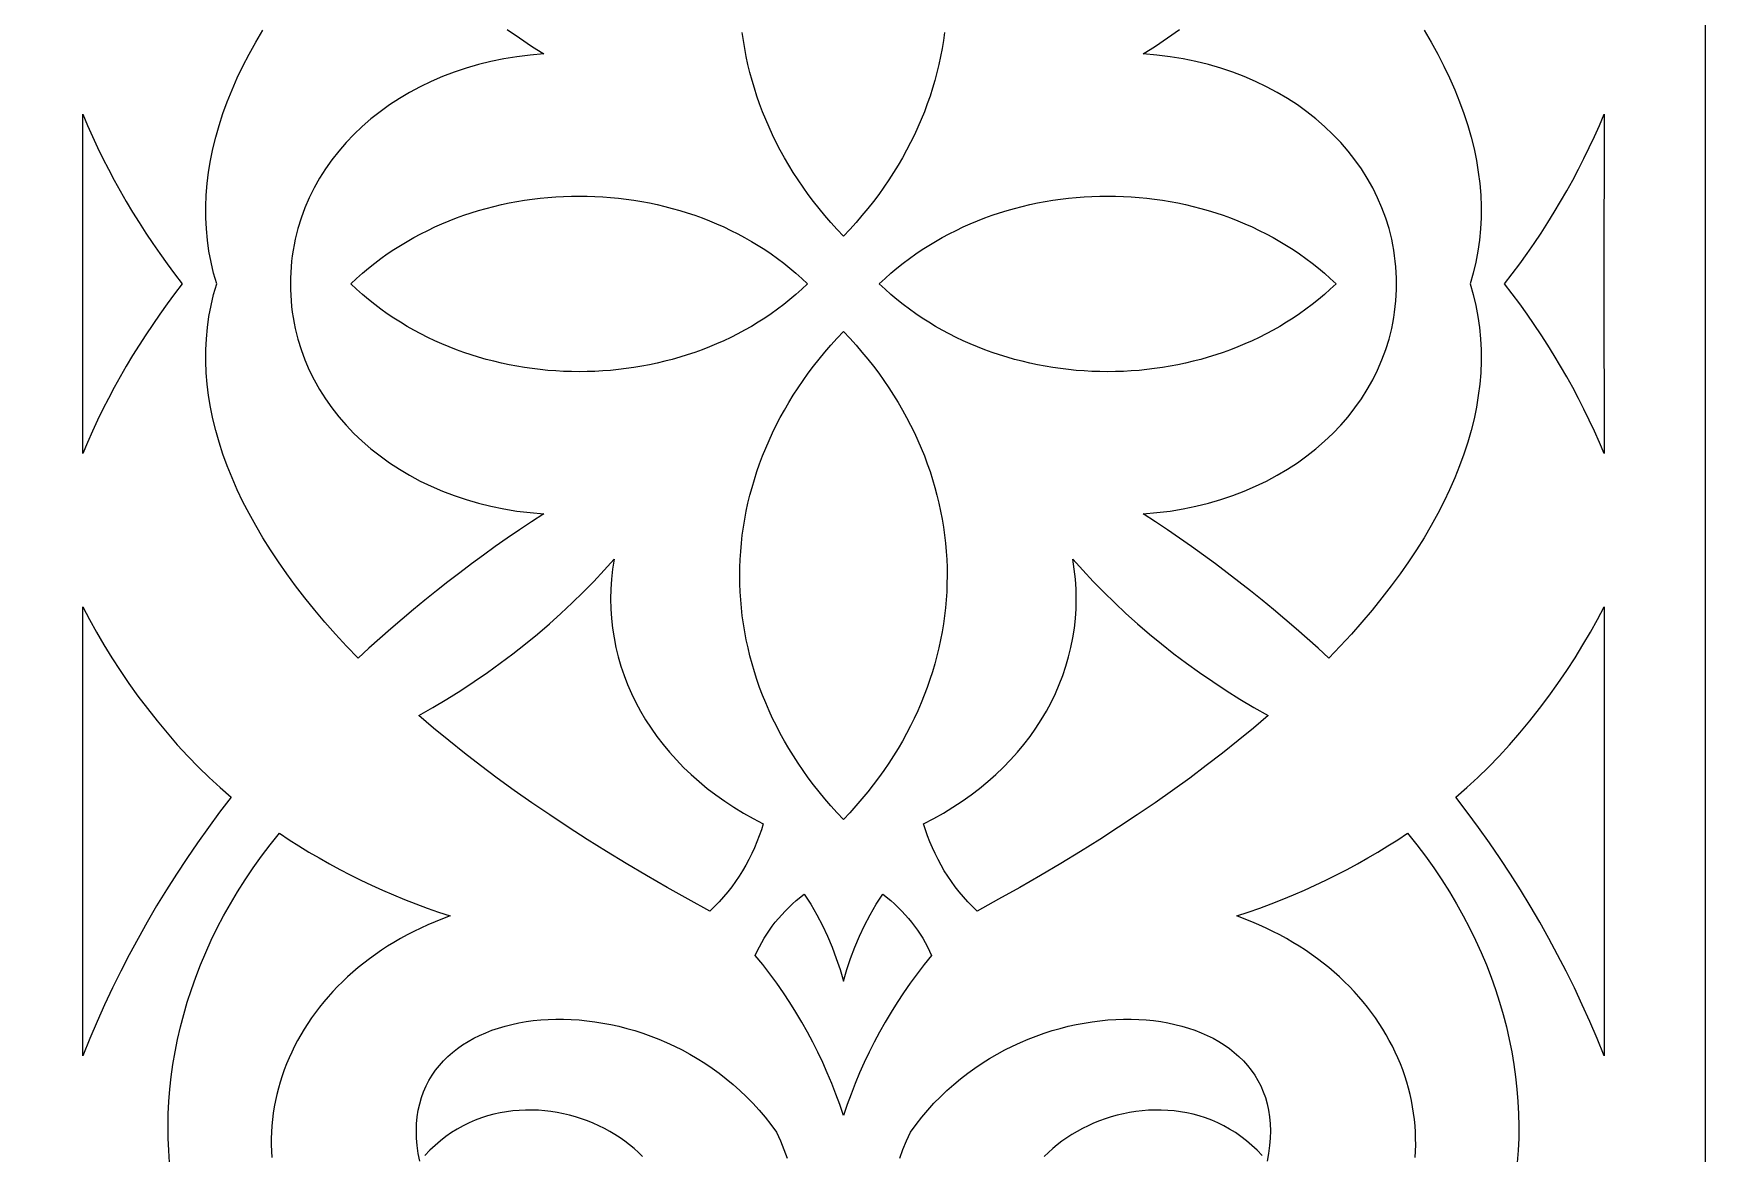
# Model space of a CAD drawing. Extents: x 1336 to 2036, y -730 to 370.
# Drawn here: x 1908.3 to 1990.7, y -373.6 to -318.5 of the extents above; entities that cross this region are included whole.
import ezdxf

# ---------------------------------------------------------------- set-up
doc = ezdxf.new("R2010")
doc.units = 0
doc.layers.add('LAYER_1', color=18, linetype='CONTINUOUS')
doc.layers.add('LAYER_2', color=4, linetype='CONTINUOUS')

msp = doc.modelspace()

# ---------------------------------------------------------------- linework, layer by layer
at = {"layer": 'LAYER_1'}
for points in [[(1931.661, -318.262), (1932.256, -318.67), (1932.853, -319.07), (1933.452, -319.462), (1932.784, -319.517), (1932.128, -319.597), (1931.484, -319.701), (1930.853, -319.83), (1930.235, -319.983), (1929.631, -320.158), (1929.042, -320.355), (1928.468, -320.574), (1927.911, -320.815), (1927.37, -321.075), (1926.846, -321.356), (1926.34, -321.656), (1925.853, -321.975), (1925.385, -322.311), (1924.936, -322.666), (1924.509, -323.037), (1924.102, -323.424), (1923.717, -323.828), (1923.354, -324.246), (1923.015, -324.679), (1922.699, -325.126), (1922.407, -325.586), (1922.141, -326.059), (1921.899, -326.544), (1921.685, -327.04), (1921.497, -327.548), (1921.336, -328.066), (1921.204, -328.593), (1921.148, -328.86), (1921.1, -329.13), (1921.059, -329.402), (1921.026, -329.675), (1921, -329.951), (1920.982, -330.229), (1920.971, -330.508), (1920.968, -330.789), (1920.971, -331.071), (1920.982, -331.35), (1921, -331.628), (1921.026, -331.904), (1921.059, -332.177), (1921.1, -332.449), (1921.148, -332.718), (1921.204, -332.986), (1921.336, -333.513), (1921.497, -334.031), (1921.685, -334.539), (1921.899, -335.035), (1922.141, -335.52), (1922.407, -335.993), (1922.699, -336.453), (1923.015, -336.9), (1923.354, -337.333), (1923.717, -337.751), (1924.102, -338.155), (1924.509, -338.542), (1924.936, -338.913), (1925.385, -339.267), (1925.853, -339.604), (1926.34, -339.923), (1926.846, -340.223), (1927.37, -340.503), (1927.911, -340.764), (1928.468, -341.004), (1929.042, -341.224), (1929.631, -341.421), (1930.235, -341.596), (1930.853, -341.749), (1931.484, -341.877), (1932.128, -341.982), (1932.784, -342.062), (1933.452, -342.117), (1932.853, -342.509), (1932.256, -342.909), (1931.661, -343.317), (1931.069, -343.732), (1930.48, -344.155), (1929.895, -344.585), (1929.313, -345.022), (1928.735, -345.465), (1928.162, -345.916), (1927.594, -346.372), (1927.03, -346.835), (1926.473, -347.305), (1925.921, -347.779), (1925.375, -348.26), (1924.836, -348.746), (1924.304, -349.237), (1923.738, -348.644), (1923.193, -348.05), (1922.669, -347.456), (1922.167, -346.861), (1921.686, -346.266), (1921.227, -345.671), (1920.789, -345.076), (1920.374, -344.482), (1919.98, -343.888), (1919.609, -343.295), (1919.26, -342.702), (1918.933, -342.111), (1918.629, -341.521), (1918.348, -340.933), (1918.09, -340.346), (1917.855, -339.761), (1917.642, -339.177), (1917.454, -338.596), (1917.288, -338.018), (1917.147, -337.442), (1917.029, -336.868), (1916.935, -336.297), (1916.864, -335.73), (1916.818, -335.166), (1916.797, -334.605), (1916.8, -334.047), (1916.827, -333.494), (1916.879, -332.944), (1916.956, -332.399), (1917.058, -331.858), (1917.185, -331.321), (1917.337, -330.789), (1917.185, -330.258), (1917.058, -329.721), (1916.956, -329.18), (1916.879, -328.634), (1916.827, -328.085), (1916.8, -327.531), (1916.797, -326.974), (1916.818, -326.413), (1916.864, -325.849), (1916.935, -325.281), (1917.029, -324.711), (1917.147, -324.137), (1917.288, -323.561), (1917.454, -322.983), (1917.642, -322.401), (1917.855, -321.818), (1918.09, -321.233), (1918.348, -320.646), (1918.629, -320.058), (1918.933, -319.468), (1919.26, -318.876), (1919.609, -318.284)], [(1953.212, -318.402), (1953.158, -318.798), (1953.093, -319.193), (1953.018, -319.588), (1952.933, -319.981), (1952.839, -320.373), (1952.734, -320.764), (1952.619, -321.153), (1952.495, -321.541), (1952.36, -321.927), (1952.216, -322.312), (1952.061, -322.694), (1951.896, -323.074), (1951.722, -323.453), (1951.537, -323.828), (1951.342, -324.202), (1951.138, -324.572), (1950.923, -324.94), (1950.699, -325.306), (1950.464, -325.668), (1950.22, -326.027), (1949.965, -326.383), (1949.701, -326.735), (1949.426, -327.084), (1949.141, -327.429), (1948.847, -327.771), (1948.542, -328.108), (1948.228, -328.442), (1947.913, -328.108), (1947.609, -327.771), (1947.314, -327.429), (1947.03, -327.084), (1946.755, -326.735), (1946.491, -326.383), (1946.236, -326.027), (1945.991, -325.668), (1945.757, -325.306), (1945.532, -324.94), (1945.318, -324.572), (1945.113, -324.202), (1944.919, -323.828), (1944.734, -323.453), (1944.559, -323.074), (1944.395, -322.694), (1944.24, -322.312), (1944.096, -321.927), (1943.961, -321.541), (1943.836, -321.153), (1943.722, -320.764), (1943.617, -320.373), (1943.522, -319.981), (1943.437, -319.588), (1943.363, -319.193), (1943.298, -318.798), (1943.243, -318.402)], [(1976.847, -318.284), (1977.196, -318.876), (1977.522, -319.468), (1977.826, -320.058), (1978.108, -320.646), (1978.366, -321.233), (1978.601, -321.818), (1978.813, -322.401), (1979.002, -322.983), (1979.167, -323.561), (1979.309, -324.137), (1979.427, -324.711), (1979.521, -325.281), (1979.591, -325.849), (1979.637, -326.413), (1979.659, -326.974), (1979.656, -327.531), (1979.629, -328.085), (1979.577, -328.634), (1979.5, -329.18), (1979.398, -329.721), (1979.271, -330.258), (1979.119, -330.789), (1979.271, -331.321), (1979.398, -331.858), (1979.5, -332.399), (1979.577, -332.944), (1979.629, -333.494), (1979.656, -334.047), (1979.659, -334.605), (1979.637, -335.166), (1979.591, -335.73), (1979.521, -336.297), (1979.427, -336.868), (1979.309, -337.442), (1979.167, -338.018), (1979.002, -338.596), (1978.813, -339.177), (1978.601, -339.761), (1978.366, -340.346), (1978.108, -340.933), (1977.826, -341.521), (1977.522, -342.111), (1977.196, -342.702), (1976.847, -343.295), (1976.476, -343.888), (1976.082, -344.482), (1975.667, -345.076), (1975.229, -345.671), (1974.77, -346.266), (1974.289, -346.861), (1973.787, -347.456), (1973.263, -348.05), (1972.718, -348.644), (1972.152, -349.237), (1971.62, -348.746), (1971.081, -348.26), (1970.535, -347.779), (1969.983, -347.305), (1969.425, -346.835), (1968.862, -346.372), (1968.294, -345.916), (1967.72, -345.465), (1967.143, -345.022), (1966.561, -344.585), (1965.975, -344.155), (1965.386, -343.732), (1964.794, -343.317), (1964.2, -342.909), (1963.603, -342.509), (1963.004, -342.117), (1963.672, -342.062), (1964.328, -341.982), (1964.972, -341.877), (1965.603, -341.749), (1966.221, -341.596), (1966.825, -341.421), (1967.414, -341.224), (1967.987, -341.004), (1968.545, -340.764), (1969.086, -340.503), (1969.61, -340.223), (1970.116, -339.923), (1970.603, -339.604), (1971.071, -339.267), (1971.519, -338.913), (1971.947, -338.542), (1972.354, -338.155), (1972.739, -337.751), (1973.101, -337.333), (1973.441, -336.9), (1973.757, -336.453), (1974.048, -335.993), (1974.315, -335.52), (1974.556, -335.035), (1974.771, -334.539), (1974.959, -334.031), (1975.12, -333.513), (1975.252, -332.986), (1975.308, -332.718), (1975.356, -332.449), (1975.397, -332.177), (1975.43, -331.904), (1975.456, -331.628), (1975.474, -331.35), (1975.485, -331.071), (1975.488, -330.789), (1975.485, -330.508), (1975.474, -330.229), (1975.456, -329.951), (1975.43, -329.675), (1975.397, -329.402), (1975.356, -329.13), (1975.308, -328.86), (1975.252, -328.593), (1975.12, -328.066), (1974.959, -327.548), (1974.771, -327.04), (1974.556, -326.544), (1974.315, -326.059), (1974.048, -325.586), (1973.757, -325.126), (1973.441, -324.679), (1973.101, -324.246), (1972.739, -323.828), (1972.354, -323.424), (1971.947, -323.037), (1971.519, -322.666), (1971.071, -322.311), (1970.603, -321.975), (1970.116, -321.656), (1969.61, -321.356), (1969.086, -321.075), (1968.545, -320.815), (1967.987, -320.574), (1967.414, -320.355), (1966.825, -320.158), (1966.221, -319.983), (1965.603, -319.83), (1964.972, -319.701), (1964.328, -319.597), (1963.672, -319.517), (1963.004, -319.462), (1963.603, -319.07), (1964.2, -318.67), (1964.794, -318.262)], [(1915.012, -374.078), (1914.97, -373.485), (1914.945, -372.888), (1914.939, -372.287), (1914.951, -371.684), (1914.981, -371.077), (1915.029, -370.468), (1915.096, -369.857), (1915.181, -369.245), (1915.285, -368.631), (1915.408, -368.017), (1915.549, -367.403), (1915.709, -366.788), (1915.888, -366.174), (1916.086, -365.561), (1916.303, -364.949), (1916.539, -364.339), (1916.795, -363.731), (1917.07, -363.125), (1917.364, -362.523), (1917.678, -361.924), (1918.011, -361.328), (1918.364, -360.737), (1918.736, -360.15), (1919.129, -359.569), (1919.541, -358.993), (1919.973, -358.422), (1920.426, -357.858), (1920.905, -358.175), (1921.39, -358.483), (1921.883, -358.784), (1922.382, -359.076), (1922.888, -359.361), (1923.4, -359.637), (1923.919, -359.905), (1924.443, -360.165), (1924.974, -360.416), (1925.51, -360.658), (1926.052, -360.892), (1926.599, -361.118), (1927.152, -361.334), (1927.71, -361.542), (1928.273, -361.741), (1928.841, -361.931), (1928.47, -362.07), (1928.106, -362.215), (1927.749, -362.368), (1927.399, -362.528), (1927.056, -362.695), (1926.721, -362.868), (1926.393, -363.048), (1926.072, -363.235), (1925.759, -363.427), (1925.454, -363.626), (1925.156, -363.831), (1924.866, -364.041), (1924.584, -364.257), (1924.309, -364.479), (1924.042, -364.706), (1923.784, -364.938), (1923.533, -365.175), (1923.29, -365.417), (1923.056, -365.663), (1922.83, -365.914), (1922.612, -366.17), (1922.402, -366.429), (1922.201, -366.693), (1922.008, -366.96), (1921.824, -367.232), (1921.648, -367.507), (1921.481, -367.785), (1921.322, -368.067), (1921.173, -368.351), (1921.032, -368.639), (1920.9, -368.93), (1920.777, -369.223), (1920.663, -369.519), (1920.559, -369.816), (1920.463, -370.117), (1920.376, -370.419), (1920.299, -370.723), (1920.231, -371.029), (1920.173, -371.336), (1920.124, -371.645), (1920.084, -371.955), (1920.054, -372.266), (1920.034, -372.578), (1920.024, -372.89), (1920.023, -373.204), (1920.032, -373.518), (1920.051, -373.832)], [(1976.405, -373.832), (1976.424, -373.518), (1976.433, -373.204), (1976.432, -372.89), (1976.422, -372.578), (1976.401, -372.266), (1976.371, -371.955), (1976.332, -371.645), (1976.283, -371.336), (1976.224, -371.029), (1976.156, -370.723), (1976.079, -370.419), (1975.993, -370.117), (1975.897, -369.816), (1975.792, -369.519), (1975.678, -369.223), (1975.555, -368.93), (1975.424, -368.639), (1975.283, -368.351), (1975.133, -368.067), (1974.975, -367.785), (1974.808, -367.507), (1974.632, -367.232), (1974.448, -366.96), (1974.255, -366.693), (1974.054, -366.429), (1973.844, -366.17), (1973.626, -365.914), (1973.4, -365.663), (1973.165, -365.417), (1972.923, -365.175), (1972.672, -364.938), (1972.413, -364.706), (1972.147, -364.479), (1971.872, -364.257), (1971.59, -364.041), (1971.3, -363.831), (1971.002, -363.626), (1970.696, -363.427), (1970.383, -363.235), (1970.063, -363.048), (1969.735, -362.868), (1969.4, -362.695), (1969.057, -362.528), (1968.707, -362.368), (1968.35, -362.215), (1967.986, -362.07), (1967.614, -361.931), (1968.183, -361.741), (1968.746, -361.542), (1969.304, -361.334), (1969.857, -361.118), (1970.404, -360.892), (1970.946, -360.658), (1971.482, -360.416), (1972.012, -360.165), (1972.537, -359.905), (1973.055, -359.637), (1973.568, -359.361), (1974.073, -359.076), (1974.573, -358.784), (1975.065, -358.483), (1975.551, -358.175), (1976.03, -357.858), (1976.482, -358.422), (1976.915, -358.993), (1977.327, -359.569), (1977.719, -360.15), (1978.092, -360.737), (1978.445, -361.328), (1978.778, -361.924), (1979.092, -362.523), (1979.386, -363.125), (1979.661, -363.731), (1979.916, -364.339), (1980.153, -364.949), (1980.37, -365.561), (1980.568, -366.174), (1980.747, -366.788), (1980.907, -367.403), (1981.048, -368.017), (1981.171, -368.631), (1981.274, -369.245), (1981.36, -369.857), (1981.427, -370.468), (1981.475, -371.077), (1981.505, -371.684), (1981.517, -372.287), (1981.51, -372.888), (1981.486, -373.485), (1981.443, -374.078)], [(1927.348, -374.021), (1927.273, -373.629), (1927.22, -373.248), (1927.189, -372.878), (1927.18, -372.518), (1927.19, -372.17), (1927.221, -371.832), (1927.272, -371.506), (1927.341, -371.19), (1927.429, -370.886), (1927.535, -370.593), (1927.658, -370.311), (1927.798, -370.04), (1927.954, -369.781), (1928.126, -369.533), (1928.313, -369.296), (1928.515, -369.07), (1928.732, -368.856), (1928.961, -368.654), (1929.204, -368.463), (1929.459, -368.284), (1929.727, -368.116), (1930.005, -367.96), (1930.295, -367.816), (1930.595, -367.684), (1930.905, -367.563), (1931.224, -367.455), (1931.552, -367.358), (1931.888, -367.273), (1932.232, -367.201), (1932.583, -367.14), (1932.941, -367.091), (1933.304, -367.055), (1933.674, -367.031), (1934.048, -367.019), (1934.426, -367.019), (1934.809, -367.032), (1935.195, -367.057), (1935.584, -367.095), (1935.975, -367.145), (1936.367, -367.208), (1936.762, -367.283), (1937.156, -367.371), (1937.551, -367.471), (1937.946, -367.584), (1938.339, -367.71), (1938.731, -367.849), (1939.121, -368.001), (1939.509, -368.166), (1939.893, -368.343), (1940.274, -368.534), (1940.651, -368.737), (1941.023, -368.954), (1941.389, -369.184), (1941.75, -369.427), (1942.105, -369.683), (1942.453, -369.953), (1942.793, -370.235), (1943.125, -370.532), (1943.449, -370.841), (1943.764, -371.164), (1944.07, -371.501), (1944.365, -371.851), (1944.65, -372.215), (1944.923, -372.593), (1945.12, -373.015), (1945.297, -373.439), (1945.455, -373.862)], [(1951.001, -373.862), (1951.158, -373.439), (1951.336, -373.015), (1951.532, -372.593), (1951.806, -372.215), (1952.091, -371.851), (1952.386, -371.501), (1952.691, -371.164), (1953.006, -370.841), (1953.33, -370.532), (1953.663, -370.235), (1954.003, -369.953), (1954.351, -369.683), (1954.705, -369.427), (1955.066, -369.184), (1955.433, -368.954), (1955.805, -368.737), (1956.182, -368.534), (1956.562, -368.343), (1956.947, -368.166), (1957.334, -368.001), (1957.724, -367.849), (1958.116, -367.71), (1958.51, -367.584), (1958.905, -367.471), (1959.299, -367.371), (1959.694, -367.283), (1960.088, -367.208), (1960.481, -367.145), (1960.872, -367.095), (1961.261, -367.057), (1961.647, -367.032), (1962.029, -367.019), (1962.408, -367.019), (1962.782, -367.031), (1963.151, -367.055), (1963.515, -367.091), (1963.873, -367.14), (1964.224, -367.201), (1964.567, -367.273), (1964.904, -367.358), (1965.232, -367.455), (1965.551, -367.563), (1965.861, -367.684), (1966.161, -367.816), (1966.45, -367.96), (1966.729, -368.116), (1966.996, -368.284), (1967.252, -368.463), (1967.494, -368.654), (1967.724, -368.856), (1967.94, -369.07), (1968.142, -369.296), (1968.329, -369.533), (1968.501, -369.781), (1968.658, -370.04), (1968.798, -370.311), (1968.921, -370.593), (1969.027, -370.886), (1969.115, -371.19), (1969.184, -371.506), (1969.234, -371.832), (1969.265, -372.17), (1969.276, -372.518), (1969.266, -372.878), (1969.235, -373.248), (1969.183, -373.629), (1969.108, -374.021)], [(1938.327, -373.78), (1938.125, -373.58), (1937.913, -373.388), (1937.69, -373.203), (1937.458, -373.026), (1937.217, -372.857), (1936.967, -372.697), (1936.71, -372.545), (1936.445, -372.402), (1936.173, -372.269), (1935.895, -372.145), (1935.612, -372.031), (1935.322, -371.927), (1935.028, -371.834), (1934.73, -371.752), (1934.427, -371.68), (1934.122, -371.62), (1933.813, -371.571), (1933.502, -371.535), (1933.19, -371.51), (1932.876, -371.498), (1932.561, -371.499), (1932.247, -371.513), (1931.932, -371.54), (1931.618, -371.58), (1931.306, -371.635), (1930.995, -371.704), (1930.686, -371.787), (1930.38, -371.885), (1930.078, -371.998), (1929.779, -372.127), (1929.485, -372.271), (1929.196, -372.431), (1928.912, -372.607), (1928.633, -372.8), (1928.362, -373.009), (1928.097, -373.236), (1927.839, -373.479), (1927.589, -373.741)], [(1968.866, -373.741), (1968.617, -373.479), (1968.359, -373.236), (1968.094, -373.009), (1967.822, -372.8), (1967.544, -372.607), (1967.26, -372.431), (1966.971, -372.271), (1966.676, -372.127), (1966.378, -371.998), (1966.075, -371.885), (1965.769, -371.787), (1965.461, -371.704), (1965.15, -371.635), (1964.838, -371.58), (1964.524, -371.54), (1964.209, -371.513), (1963.894, -371.499), (1963.58, -371.498), (1963.266, -371.51), (1962.953, -371.535), (1962.642, -371.571), (1962.334, -371.62), (1962.028, -371.68), (1961.726, -371.752), (1961.428, -371.834), (1961.133, -371.927), (1960.844, -372.031), (1960.56, -372.145), (1960.282, -372.269), (1960.01, -372.402), (1959.746, -372.545), (1959.488, -372.697), (1959.239, -372.857), (1958.998, -373.026), (1958.766, -373.203), (1958.543, -373.388), (1958.33, -373.58), (1958.128, -373.78)]]:
    msp.add_lwpolyline(points, dxfattribs=at)
for points in [[(1910.737, -322.43), (1910.97, -322.98), (1911.213, -323.526), (1911.466, -324.069), (1911.729, -324.609), (1912.001, -325.145), (1912.284, -325.678), (1912.576, -326.207), (1912.878, -326.732), (1913.19, -327.253), (1913.511, -327.771), (1913.842, -328.285), (1914.182, -328.794), (1914.532, -329.299), (1914.891, -329.801), (1915.259, -330.297), (1915.637, -330.789), (1915.259, -331.282), (1914.891, -331.778), (1914.532, -332.279), (1914.182, -332.785), (1913.842, -333.294), (1913.511, -333.808), (1913.19, -334.325), (1912.878, -334.847), (1912.576, -335.372), (1912.284, -335.901), (1912.001, -336.434), (1911.729, -336.97), (1911.466, -337.51), (1911.213, -338.053), (1910.97, -338.599), (1910.737, -339.149), (1910.741, -330.789)], [(1985.714, -330.789), (1985.718, -339.149), (1985.486, -338.599), (1985.243, -338.053), (1984.99, -337.51), (1984.727, -336.97), (1984.454, -336.434), (1984.172, -335.901), (1983.88, -335.372), (1983.578, -334.847), (1983.266, -334.325), (1982.945, -333.808), (1982.614, -333.294), (1982.274, -332.785), (1981.924, -332.279), (1981.565, -331.778), (1981.196, -331.282), (1980.819, -330.789), (1981.196, -330.297), (1981.565, -329.801), (1981.924, -329.299), (1982.274, -328.794), (1982.614, -328.285), (1982.945, -327.771), (1983.266, -327.253), (1983.578, -326.732), (1983.88, -326.207), (1984.172, -325.678), (1984.454, -325.145), (1984.727, -324.609), (1984.99, -324.069), (1985.243, -323.526), (1985.486, -322.98), (1985.718, -322.43)], [(1923.948, -330.789), (1924.232, -330.523), (1924.523, -330.265), (1924.82, -330.016), (1925.123, -329.775), (1925.431, -329.543), (1925.746, -329.318), (1926.065, -329.103), (1926.39, -328.896), (1926.72, -328.697), (1927.055, -328.507), (1927.394, -328.325), (1927.738, -328.152), (1928.085, -327.987), (1928.437, -327.831), (1928.792, -327.683), (1929.151, -327.543), (1929.514, -327.412), (1929.879, -327.29), (1930.247, -327.175), (1930.618, -327.07), (1930.992, -326.973), (1931.368, -326.884), (1931.746, -326.804), (1932.125, -326.732), (1932.507, -326.668), (1932.89, -326.613), (1933.274, -326.567), (1933.659, -326.529), (1934.045, -326.499), (1934.431, -326.478), (1934.818, -326.465), (1935.206, -326.461), (1935.593, -326.465), (1935.98, -326.478), (1936.366, -326.499), (1936.752, -326.529), (1937.138, -326.567), (1937.522, -326.613), (1937.904, -326.668), (1938.286, -326.732), (1938.666, -326.804), (1939.043, -326.884), (1939.419, -326.973), (1939.793, -327.07), (1940.164, -327.175), (1940.532, -327.29), (1940.897, -327.412), (1941.26, -327.543), (1941.619, -327.683), (1941.974, -327.831), (1942.326, -327.987), (1942.674, -328.152), (1943.017, -328.325), (1943.356, -328.507), (1943.691, -328.697), (1944.021, -328.896), (1944.346, -329.103), (1944.666, -329.318), (1944.98, -329.543), (1945.288, -329.775), (1945.591, -330.016), (1945.888, -330.265), (1946.179, -330.523), (1946.463, -330.789), (1946.179, -331.056), (1945.888, -331.314), (1945.591, -331.563), (1945.288, -331.804), (1944.98, -332.036), (1944.666, -332.26), (1944.346, -332.476), (1944.021, -332.683), (1943.691, -332.882), (1943.356, -333.072), (1943.017, -333.254), (1942.674, -333.427), (1942.326, -333.592), (1941.974, -333.748), (1941.619, -333.896), (1941.26, -334.036), (1940.897, -334.167), (1940.532, -334.289), (1940.164, -334.403), (1939.793, -334.509), (1939.419, -334.606), (1939.043, -334.695), (1938.666, -334.775), (1938.286, -334.847), (1937.904, -334.911), (1937.522, -334.966), (1937.138, -335.012), (1936.752, -335.05), (1936.366, -335.08), (1935.98, -335.101), (1935.593, -335.114), (1935.206, -335.118), (1934.818, -335.114), (1934.431, -335.101), (1934.045, -335.08), (1933.659, -335.05), (1933.274, -335.012), (1932.89, -334.966), (1932.507, -334.911), (1932.125, -334.847), (1931.746, -334.775), (1931.368, -334.695), (1930.992, -334.606), (1930.618, -334.509), (1930.247, -334.403), (1929.879, -334.289), (1929.514, -334.167), (1929.151, -334.036), (1928.792, -333.896), (1928.437, -333.748), (1928.085, -333.592), (1927.738, -333.427), (1927.394, -333.254), (1927.055, -333.072), (1926.72, -332.882), (1926.39, -332.683), (1926.065, -332.476), (1925.746, -332.26), (1925.431, -332.036), (1925.123, -331.804), (1924.82, -331.563), (1924.523, -331.314), (1924.232, -331.056)], [(1949.993, -330.789), (1950.277, -330.523), (1950.567, -330.265), (1950.864, -330.016), (1951.167, -329.775), (1951.476, -329.543), (1951.79, -329.318), (1952.11, -329.103), (1952.435, -328.896), (1952.765, -328.697), (1953.099, -328.507), (1953.438, -328.325), (1953.782, -328.152), (1954.13, -327.987), (1954.481, -327.831), (1954.837, -327.683), (1955.196, -327.543), (1955.558, -327.412), (1955.924, -327.29), (1956.292, -327.175), (1956.663, -327.07), (1957.036, -326.973), (1957.412, -326.884), (1957.79, -326.804), (1958.17, -326.732), (1958.551, -326.668), (1958.934, -326.613), (1959.318, -326.567), (1959.703, -326.529), (1960.089, -326.499), (1960.476, -326.478), (1960.863, -326.465), (1961.25, -326.461), (1961.637, -326.465), (1962.024, -326.478), (1962.411, -326.499), (1962.797, -326.529), (1963.182, -326.567), (1963.566, -326.613), (1963.949, -326.668), (1964.33, -326.732), (1964.71, -326.804), (1965.088, -326.884), (1965.464, -326.973), (1965.837, -327.07), (1966.208, -327.175), (1966.577, -327.29), (1966.942, -327.412), (1967.304, -327.543), (1967.663, -327.683), (1968.019, -327.831), (1968.37, -327.987), (1968.718, -328.152), (1969.062, -328.325), (1969.401, -328.507), (1969.736, -328.697), (1970.065, -328.896), (1970.39, -329.103), (1970.71, -329.318), (1971.024, -329.543), (1971.333, -329.775), (1971.636, -330.016), (1971.933, -330.265), (1972.223, -330.523), (1972.507, -330.789), (1972.223, -331.056), (1971.933, -331.314), (1971.636, -331.563), (1971.333, -331.804), (1971.024, -332.036), (1970.71, -332.26), (1970.39, -332.476), (1970.065, -332.683), (1969.736, -332.882), (1969.401, -333.072), (1969.062, -333.254), (1968.718, -333.427), (1968.37, -333.592), (1968.019, -333.748), (1967.663, -333.896), (1967.304, -334.036), (1966.942, -334.167), (1966.577, -334.289), (1966.208, -334.403), (1965.837, -334.509), (1965.464, -334.606), (1965.088, -334.695), (1964.71, -334.775), (1964.33, -334.847), (1963.949, -334.911), (1963.566, -334.966), (1963.182, -335.012), (1962.797, -335.05), (1962.411, -335.08), (1962.024, -335.101), (1961.637, -335.114), (1961.25, -335.118), (1960.863, -335.114), (1960.476, -335.101), (1960.089, -335.08), (1959.703, -335.05), (1959.318, -335.012), (1958.934, -334.966), (1958.551, -334.911), (1958.17, -334.847), (1957.79, -334.775), (1957.412, -334.695), (1957.036, -334.606), (1956.663, -334.509), (1956.292, -334.403), (1955.924, -334.289), (1955.558, -334.167), (1955.196, -334.036), (1954.837, -333.896), (1954.481, -333.748), (1954.13, -333.592), (1953.782, -333.427), (1953.438, -333.254), (1953.099, -333.072), (1952.765, -332.882), (1952.435, -332.683), (1952.11, -332.476), (1951.79, -332.26), (1951.476, -332.036), (1951.167, -331.804), (1950.864, -331.563), (1950.567, -331.314), (1950.277, -331.056)], [(1948.228, -333.137), (1948.542, -333.471), (1948.847, -333.808), (1949.141, -334.15), (1949.426, -334.495), (1949.701, -334.844), (1949.965, -335.196), (1950.22, -335.552), (1950.464, -335.911), (1950.699, -336.273), (1950.923, -336.638), (1951.138, -337.006), (1951.342, -337.377), (1951.537, -337.751), (1951.722, -338.126), (1951.896, -338.504), (1952.061, -338.885), (1952.216, -339.267), (1952.36, -339.652), (1952.495, -340.038), (1952.619, -340.426), (1952.734, -340.815), (1952.839, -341.206), (1952.933, -341.598), (1953.018, -341.991), (1953.093, -342.385), (1953.158, -342.781), (1953.212, -343.177), (1953.257, -343.573), (1953.292, -343.97), (1953.317, -344.368), (1953.332, -344.766), (1953.337, -345.164), (1953.331, -345.562), (1953.316, -345.959), (1953.291, -346.357), (1953.256, -346.754), (1953.211, -347.15), (1953.156, -347.546), (1953.091, -347.941), (1953.016, -348.336), (1952.931, -348.729), (1952.837, -349.121), (1952.732, -349.511), (1952.617, -349.9), (1952.492, -350.288), (1952.357, -350.674), (1952.213, -351.058), (1952.058, -351.44), (1951.893, -351.82), (1951.719, -352.198), (1951.534, -352.573), (1951.339, -352.946), (1951.135, -353.317), (1950.92, -353.684), (1950.696, -354.049), (1950.462, -354.411), (1950.217, -354.769), (1949.963, -355.125), (1949.699, -355.477), (1949.424, -355.825), (1949.14, -356.17), (1948.846, -356.511), (1948.542, -356.848), (1948.228, -357.181), (1947.914, -356.848), (1947.61, -356.511), (1947.315, -356.17), (1947.031, -355.825), (1946.757, -355.477), (1946.493, -355.125), (1946.238, -354.769), (1945.994, -354.411), (1945.76, -354.049), (1945.535, -353.684), (1945.321, -353.317), (1945.116, -352.946), (1944.922, -352.573), (1944.737, -352.198), (1944.562, -351.82), (1944.398, -351.44), (1944.243, -351.058), (1944.098, -350.674), (1943.964, -350.288), (1943.839, -349.9), (1943.724, -349.511), (1943.619, -349.121), (1943.524, -348.729), (1943.439, -348.336), (1943.364, -347.941), (1943.299, -347.546), (1943.244, -347.15), (1943.199, -346.754), (1943.164, -346.357), (1943.139, -345.959), (1943.124, -345.562), (1943.119, -345.164), (1943.124, -344.766), (1943.139, -344.368), (1943.164, -343.97), (1943.198, -343.573), (1943.243, -343.177), (1943.298, -342.781), (1943.363, -342.385), (1943.437, -341.991), (1943.522, -341.598), (1943.617, -341.206), (1943.722, -340.815), (1943.836, -340.426), (1943.961, -340.038), (1944.096, -339.652), (1944.24, -339.267), (1944.395, -338.885), (1944.559, -338.504), (1944.734, -338.126), (1944.919, -337.751), (1945.113, -337.377), (1945.318, -337.006), (1945.532, -336.638), (1945.757, -336.273), (1945.991, -335.911), (1946.236, -335.552), (1946.491, -335.196), (1946.755, -334.844), (1947.03, -334.495), (1947.314, -334.15), (1947.609, -333.808), (1947.913, -333.471)], [(1936.926, -344.352), (1936.849, -344.845), (1936.794, -345.336), (1936.761, -345.826), (1936.75, -346.314), (1936.76, -346.799), (1936.792, -347.281), (1936.845, -347.76), (1936.919, -348.235), (1937.013, -348.705), (1937.128, -349.171), (1937.262, -349.632), (1937.416, -350.087), (1937.59, -350.536), (1937.784, -350.979), (1937.996, -351.415), (1938.227, -351.844), (1938.477, -352.266), (1938.745, -352.679), (1939.031, -353.084), (1939.334, -353.48), (1939.656, -353.867), (1939.994, -354.244), (1940.35, -354.611), (1940.723, -354.967), (1941.112, -355.312), (1941.517, -355.647), (1941.939, -355.969), (1942.376, -356.279), (1942.829, -356.577), (1943.297, -356.861), (1943.78, -357.132), (1944.278, -357.389), (1944.182, -357.69), (1944.077, -357.988), (1943.964, -358.284), (1943.84, -358.576), (1943.708, -358.864), (1943.567, -359.148), (1943.416, -359.428), (1943.256, -359.703), (1943.086, -359.974), (1942.908, -360.238), (1942.72, -360.497), (1942.523, -360.75), (1942.316, -360.997), (1942.1, -361.236), (1941.875, -361.469), (1941.64, -361.694), (1940.577, -361.112), (1939.537, -360.527), (1938.518, -359.939), (1937.521, -359.349), (1936.546, -358.755), (1935.593, -358.159), (1934.662, -357.56), (1933.754, -356.958), (1932.867, -356.354), (1932.004, -355.747), (1931.162, -355.137), (1930.343, -354.525), (1929.547, -353.911), (1928.773, -353.294), (1928.022, -352.675), (1927.294, -352.054), (1927.995, -351.657), (1928.684, -351.246), (1929.361, -350.823), (1930.025, -350.388), (1930.677, -349.941), (1931.315, -349.482), (1931.94, -349.013), (1932.552, -348.533), (1933.15, -348.042), (1933.733, -347.542), (1934.303, -347.032), (1934.858, -346.513), (1935.397, -345.985), (1935.922, -345.448), (1936.432, -344.904)], [(1959.53, -344.352), (1960.024, -344.904), (1960.533, -345.448), (1961.058, -345.985), (1961.598, -346.513), (1962.153, -347.032), (1962.722, -347.542), (1963.306, -348.042), (1963.904, -348.533), (1964.515, -349.013), (1965.14, -349.482), (1965.779, -349.941), (1966.43, -350.388), (1967.095, -350.823), (1967.772, -351.246), (1968.461, -351.657), (1969.162, -352.054), (1968.434, -352.675), (1967.683, -353.294), (1966.909, -353.911), (1966.113, -354.525), (1965.294, -355.137), (1964.452, -355.747), (1963.588, -356.354), (1962.702, -356.958), (1961.793, -357.56), (1960.863, -358.159), (1959.91, -358.755), (1958.935, -359.349), (1957.938, -359.939), (1956.919, -360.527), (1955.878, -361.112), (1954.816, -361.694), (1954.581, -361.469), (1954.356, -361.236), (1954.14, -360.997), (1953.933, -360.75), (1953.736, -360.497), (1953.548, -360.238), (1953.369, -359.974), (1953.2, -359.703), (1953.04, -359.428), (1952.889, -359.148), (1952.748, -358.864), (1952.615, -358.576), (1952.492, -358.284), (1952.378, -357.988), (1952.273, -357.69), (1952.178, -357.389), (1952.676, -357.132), (1953.159, -356.861), (1953.627, -356.577), (1954.08, -356.279), (1954.517, -355.969), (1954.939, -355.647), (1955.344, -355.312), (1955.733, -354.967), (1956.105, -354.611), (1956.461, -354.244), (1956.8, -353.867), (1957.121, -353.48), (1957.425, -353.084), (1957.711, -352.679), (1957.979, -352.266), (1958.229, -351.844), (1958.46, -351.415), (1958.672, -350.979), (1958.865, -350.536), (1959.039, -350.087), (1959.194, -349.632), (1959.328, -349.171), (1959.443, -348.705), (1959.537, -348.235), (1959.611, -347.76), (1959.663, -347.281), (1959.695, -346.799), (1959.706, -346.314), (1959.695, -345.826), (1959.662, -345.336), (1959.607, -344.845)], [(1910.737, -346.698), (1911.06, -347.319), (1911.407, -347.947), (1911.776, -348.579), (1912.167, -349.212), (1912.579, -349.845), (1913.008, -350.475), (1913.456, -351.1), (1913.919, -351.717), (1914.397, -352.323), (1914.889, -352.917), (1915.392, -353.495), (1915.907, -354.056), (1916.431, -354.597), (1916.963, -355.116), (1917.502, -355.609), (1918.047, -356.076), (1917.479, -356.82), (1916.926, -357.572), (1916.387, -358.332), (1915.862, -359.099), (1915.352, -359.873), (1914.857, -360.654), (1914.376, -361.442), (1913.911, -362.237), (1913.46, -363.038), (1913.025, -363.846), (1912.604, -364.66), (1912.2, -365.48), (1911.81, -366.306), (1911.437, -367.139), (1911.079, -367.977), (1910.737, -368.82)], [(1985.718, -368.82), (1985.377, -367.977), (1985.019, -367.139), (1984.645, -366.306), (1984.256, -365.48), (1983.851, -364.66), (1983.431, -363.846), (1982.996, -363.038), (1982.545, -362.237), (1982.079, -361.442), (1981.599, -360.654), (1981.103, -359.873), (1980.593, -359.099), (1980.069, -358.332), (1979.53, -357.572), (1978.976, -356.82), (1978.409, -356.076), (1978.954, -355.609), (1979.493, -355.116), (1980.025, -354.597), (1980.549, -354.056), (1981.063, -353.495), (1981.567, -352.917), (1982.059, -352.323), (1982.537, -351.717), (1983, -351.1), (1983.447, -350.475), (1983.877, -349.845), (1984.288, -349.212), (1984.679, -348.579), (1985.049, -347.947), (1985.396, -347.319), (1985.719, -346.698)], [(1950.163, -360.853), (1950.557, -361.174), (1950.745, -361.342), (1950.927, -361.514), (1951.102, -361.69), (1951.271, -361.871), (1951.433, -362.055), (1951.588, -362.243), (1951.736, -362.435), (1951.877, -362.631), (1952.012, -362.83), (1952.139, -363.033), (1952.259, -363.239), (1952.372, -363.448), (1952.477, -363.66), (1952.574, -363.874), (1952.208, -364.325), (1951.855, -364.782), (1951.515, -365.245), (1951.188, -365.715), (1950.874, -366.191), (1950.572, -366.672), (1950.283, -367.159), (1950.007, -367.652), (1949.742, -368.149), (1949.49, -368.651), (1949.25, -369.159), (1949.022, -369.67), (1948.806, -370.186), (1948.602, -370.706), (1948.409, -371.23), (1948.228, -371.758), (1948.047, -371.23), (1947.854, -370.706), (1947.649, -370.186), (1947.433, -369.67), (1947.205, -369.159), (1946.965, -368.651), (1946.713, -368.149), (1946.449, -367.652), (1946.172, -367.159), (1945.883, -366.672), (1945.582, -366.191), (1945.267, -365.715), (1944.94, -365.245), (1944.6, -364.782), (1944.247, -364.325), (1943.881, -363.874), (1943.979, -363.66), (1944.084, -363.448), (1944.197, -363.239), (1944.317, -363.033), (1944.444, -362.83), (1944.578, -362.631), (1944.72, -362.435), (1944.868, -362.243), (1945.023, -362.055), (1945.185, -361.871), (1945.354, -361.69), (1945.529, -361.514), (1945.71, -361.342), (1945.898, -361.174), (1946.293, -360.853), (1946.619, -361.356), (1946.918, -361.871), (1947.191, -362.396), (1947.441, -362.93), (1947.668, -363.472), (1947.874, -364.022), (1948.06, -364.579), (1948.228, -365.142), (1948.396, -364.579), (1948.582, -364.022), (1948.788, -363.472), (1949.015, -362.93), (1949.264, -362.396), (1949.538, -361.871), (1949.837, -361.356)]]:
    msp.add_lwpolyline(points, close=True, dxfattribs=at)
at = {"layer": 'LAYER_2'}
msp.add_lwpolyline([(1990.721, -684.831), (1990.721, 325.155), (1380.735, 325.155), (1380.735, -684.831)], close=True, dxfattribs=at)

doc.saveas('drawing.dxf')
